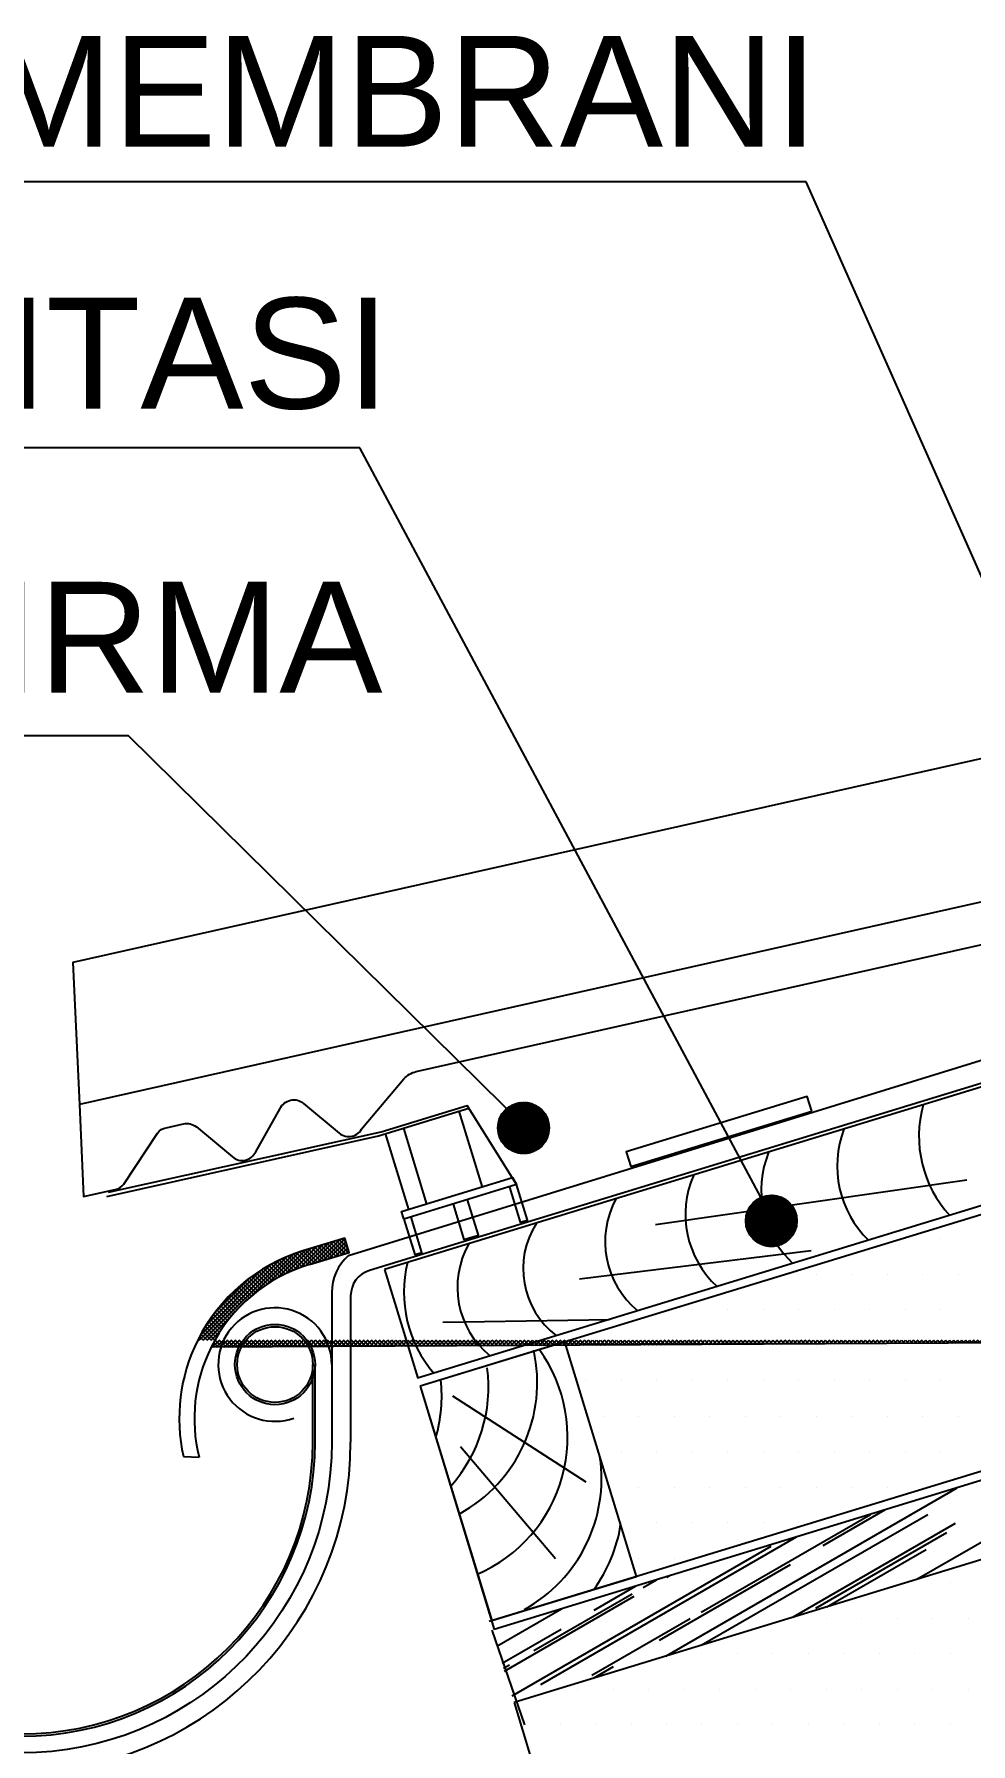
# Model space of a CAD drawing. Extents: x 775040 to 808375, y 4159409 to 4163651.
# Drawn here: x 807550.1 to 807642.9, y 4161168.2 to 4161337.6 of the extents above; entities that cross this region are included whole.
import ezdxf

# ---------------------------------------------------------------- set-up
doc = ezdxf.new("R2010")
doc.units = 0
doc.header["$MEASUREMENT"] = 0
doc.linetypes.add('DUZ', pattern=[500, 500])
doc.layers.get('0').update_dxf_attribs({"linetype": 'DUZ'})
for name, color, linetype in [('3', 3, 'Continuous'), ('tarama', 8, 'Continuous'), ('YAZI', 3, 'Continuous')]:
    doc.layers.add(name, color=color, linetype=linetype)
doc.styles.add('LEVENT', font='arial.ttf', dxfattribs={"height": 10})
pattern_1 = [(44.99999999999999, (805856.3636144777, 4161128.429799469), (-0.01988727878447773, 0.01988727878447772), []), (135, (805856.3636144777, 4161128.429799469), (-0.01988727878447773, -0.01988727878447772), [])]

# ---------------------------------------------------------------- blocks, each defined once
blk = doc.blocks.new('*X994')
at = {"color": 0}
for p, q in [((7162.350373483969, -656.8223181125106), (7239.341171698552, -612.371660038197)), ((7228.668082669679, -636.5470992608214), (7272.890244880133, -611.0154220044685)), ((7203.950517422796, -627.608311388401), (7220.21091505503, -618.220366438301)), ((7171.630782563532, -645.2288885249851), (7216.384863726294, -619.3901077183301)), ((7171.702870933259, -653.9629923770087), (7231.549228728762, -619.4106815937564)), ((7195.934341597232, -646.5547393350569), (7238.902560828445, -621.7470263953174)), ((7129.320408908688, -664.3451716675789), (7196.829490268455, -625.3687853717737)), ((7201.990263384954, -644.2130517991106), (7236.631279536332, -624.2130517991106)), ((7121.679124758794, -667.3712284824283), (7190.208212577382, -627.8059411830468)), ((7204.861725526081, -643.8253829511748), (7231.11910170984, -628.6656797432686)), ((7156.320528525687, -638.7107506546508), (7159.844327424265, -636.6762844119867)), ((7160.649247233574, -652.608311388401), (7195.290263384952, -632.608311388401)), ((7162.60950127142, -636.0035709776865), (7163.245261938698, -635.6365143852935)), ((7119.668707472344, -660.7954498367989), (7153.949247233575, -641.0035709776865)), ((7127.481882579666, -655.3607506546508), (7153.462644693199, -640.3607506546508)), ((7143.372967791947, -644.6849176297341), (7154.317808838361, -638.3659107053494)), ((7117.658290185896, -654.2196711911738), (7134.762435380534, -644.344588358791)), ((7119.038576681068, -658.7343848881659), (7134.712713754103, -649.6849176297341)), ((7142.792136617511, -661.8788885249851), (7168.772898731044, -646.8788885249851)), ((7119.428657647094, -660.0102822373156), (7120.986692051282, -659.1107506546508)), ((7143.220265065041, -662.6709389351049), (7148.524891580591, -659.608311388401))]:
    blk.add_line(p, q, dxfattribs=at)
blk = doc.blocks.new('*X995')
at = {"color": 0}
for p, q in [((7228.125, -637.5), (7228.125, -637.5)), ((7237.5, -637.5), (7237.5, -637.5)), ((7195.3125, -646.875), (7195.3125, -646.875)), ((7204.6875, -646.875), (7204.6875, -646.875)), ((7214.0625, -646.875), (7214.0625, -646.875)), ((7223.4375, -646.875), (7223.4375, -646.875)), ((7232.8125, -646.875), (7232.8125, -646.875)), ((7242.1875, -646.875), (7242.1875, -646.875)), ((7171.875, -656.25), (7171.875, -656.25)), ((7181.25, -656.25), (7181.25, -656.25)), ((7190.625, -656.25), (7190.625, -656.25)), ((7200, -656.25), (7200, -656.25)), ((7209.375, -656.25), (7209.375, -656.25)), ((7218.75, -656.25), (7218.75, -656.25)), ((7228.125, -656.25), (7228.125, -656.25)), ((7237.5, -656.25), (7237.5, -656.25)), ((7139.0625, -665.625), (7139.0625, -665.625)), ((7148.4375, -665.625), (7148.4375, -665.625)), ((7157.8125, -665.625), (7157.8125, -665.625)), ((7167.1875, -665.625), (7167.1875, -665.625)), ((7176.5625, -665.625), (7176.5625, -665.625)), ((7185.9375, -665.625), (7185.9375, -665.625)), ((7195.3125, -665.625), (7195.3125, -665.625)), ((7204.6875, -665.625), (7204.6875, -665.625)), ((7214.0625, -665.625), (7214.0625, -665.625)), ((7223.4375, -665.625), (7223.4375, -665.625)), ((7232.8125, -665.625), (7232.8125, -665.625)), ((7242.1875, -665.625), (7242.1875, -665.625)), ((7125, -675), (7125, -675)), ((7134.375, -675), (7134.375, -675)), ((7143.75, -675), (7143.75, -675)), ((7153.125, -675), (7153.125, -675)), ((7162.5, -675), (7162.5, -675)), ((7171.875, -675), (7171.875, -675)), ((7181.25, -675), (7181.25, -675)), ((7190.625, -675), (7190.625, -675)), ((7200, -675), (7200, -675)), ((7209.375, -675), (7209.375, -675)), ((7218.75, -675), (7218.75, -675)), ((7228.125, -675), (7228.125, -675)), ((7237.5, -675), (7237.5, -675))]:
    blk.add_line(p, q, dxfattribs=at)
blk = doc.blocks.new('*X996')
at = {"color": 0}
for p, q in [((11484.375, -187.5), (11484.375, -187.5)), ((11493.75, -187.5), (11493.75, -187.5)), ((11460.9375, -196.875), (11460.9375, -196.875)), ((11470.3125, -196.875), (11470.3125, -196.875)), ((11479.6875, -196.875), (11479.6875, -196.875)), ((11489.0625, -196.875), (11489.0625, -196.875)), ((11498.4375, -196.875), (11498.4375, -196.875)), ((11428.125, -206.25), (11428.125, -206.25)), ((11437.5, -206.25), (11437.5, -206.25)), ((11446.875, -206.25), (11446.875, -206.25)), ((11456.25, -206.25), (11456.25, -206.25)), ((11465.625, -206.25), (11465.625, -206.25)), ((11475, -206.25), (11475, -206.25)), ((11484.375, -206.25), (11484.375, -206.25)), ((11493.75, -206.25), (11493.75, -206.25)), ((11395.3125, -215.625), (11395.3125, -215.625)), ((11404.6875, -215.625), (11404.6875, -215.625)), ((11414.0625, -215.625), (11414.0625, -215.625)), ((11423.4375, -215.625), (11423.4375, -215.625)), ((11432.8125, -215.625), (11432.8125, -215.625)), ((11442.1875, -215.625), (11442.1875, -215.625)), ((11451.5625, -215.625), (11451.5625, -215.625)), ((11460.9375, -215.625), (11460.9375, -215.625)), ((11470.3125, -215.625), (11470.3125, -215.625)), ((11479.6875, -215.625), (11479.6875, -215.625)), ((11489.0625, -215.625), (11489.0625, -215.625)), ((11498.4375, -215.625), (11498.4375, -215.625)), ((11400, -225), (11400, -225)), ((11409.375, -225), (11409.375, -225)), ((11418.75, -225), (11418.75, -225)), ((11428.125, -225), (11428.125, -225)), ((11437.5, -225), (11437.5, -225)), ((11446.875, -225), (11446.875, -225)), ((11456.25, -225), (11456.25, -225)), ((11465.625, -225), (11465.625, -225)), ((11475, -225), (11475, -225)), ((11484.375, -225), (11484.375, -225)), ((11493.75, -225), (11493.75, -225)), ((11404.6875, -234.375), (11404.6875, -234.375)), ((11414.0625, -234.375), (11414.0625, -234.375)), ((11423.4375, -234.375), (11423.4375, -234.375)), ((11432.8125, -234.375), (11432.8125, -234.375)), ((11442.1875, -234.375), (11442.1875, -234.375)), ((11451.5625, -234.375), (11451.5625, -234.375)), ((11460.9375, -234.375), (11460.9375, -234.375)), ((11470.3125, -234.375), (11470.3125, -234.375)), ((11479.6875, -234.375), (11479.6875, -234.375)), ((11489.0625, -234.375), (11489.0625, -234.375)), ((11498.4375, -234.375), (11498.4375, -234.375)), ((11409.375, -243.75), (11409.375, -243.75)), ((11418.75, -243.75), (11418.75, -243.75)), ((11428.125, -243.75), (11428.125, -243.75)), ((11437.5, -243.75), (11437.5, -243.75)), ((11446.875, -243.75), (11446.875, -243.75)), ((11456.25, -243.75), (11456.25, -243.75)), ((11465.625, -243.75), (11465.625, -243.75)), ((11475, -243.75), (11475, -243.75)), ((11484.375, -243.75), (11484.375, -243.75)), ((11493.75, -243.75), (11493.75, -243.75)), ((11414.0625, -253.125), (11414.0625, -253.125)), ((11423.4375, -253.125), (11423.4375, -253.125)), ((11432.8125, -253.125), (11432.8125, -253.125)), ((11442.1875, -253.125), (11442.1875, -253.125)), ((11451.5625, -253.125), (11451.5625, -253.125)), ((11460.9375, -253.125), (11460.9375, -253.125)), ((11470.3125, -253.125), (11470.3125, -253.125)), ((11479.6875, -253.125), (11479.6875, -253.125)), ((11489.0625, -253.125), (11489.0625, -253.125)), ((11409.375, -262.5), (11409.375, -262.5)), ((11418.75, -262.5), (11418.75, -262.5)), ((11428.125, -262.5), (11428.125, -262.5)), ((11437.5, -262.5), (11437.5, -262.5)), ((11446.875, -262.5), (11446.875, -262.5)), ((11456.25, -262.5), (11456.25, -262.5)), ((11414.0625, -271.875), (11414.0625, -271.875)), ((11423.4375, -271.875), (11423.4375, -271.875))]:
    blk.add_line(p, q, dxfattribs=at)

msp = doc.modelspace()

# ---------------------------------------------------------------- hatches: boundary and pattern name
at = {"layer": '3'}
h = msp.add_hatch(dxfattribs=at)
h.set_pattern_fill('ANSI37', color=256, scale=0.224998875005625, style=0)
h.set_pattern_definition(pattern_1)
edge = h.paths.add_edge_path()
edge.add_arc((807598.6195231457, 4161229.214321615), 2.539116027443265, 0, 360)
h = msp.add_hatch(dxfattribs=at)
h.set_pattern_fill('ANSI37', color=256, scale=0.224998875005625, style=0)
h.set_pattern_definition(pattern_1)
edge = h.paths.add_edge_path()
edge.add_arc((807623.1771282633, 4161220.010984482), 2.539116027443265, 0, 360)
at = {"layer": 'tarama'}
h = msp.add_hatch(dxfattribs=at)
h.set_pattern_fill('ANSI37', color=256, scale=2.24998875005625, style=0)
h.set_pattern_definition([(44.99999999999999, (805856.3636144777, 4161128.429799469), (-0.1988727878447773, 0.1988727878447772), []), (135, (805856.3636144777, 4161128.429799469), (-0.1988727878447773, -0.1988727878447772), [])])
edge = h.paths.add_edge_path()
edge.add_line((807577.4087238391, 4161215.689253407), (807581.3322904487, 4161216.873095738))
edge.add_line((807581.3322904487, 4161216.873095738), (807580.8937350889, 4161218.307545694))
edge.add_line((807580.8937350889, 4161218.307545694), (807576.7345864852, 4161217.035966353))
edge.add_arc((807581.9058079113, 4161200.408768917), 17.41278914035344, 107.276206017741, 153.4603171245689)
edge.add_arc((807581.982466223, 4161200.348085599), 16.00845242613766, 106.6011717648586, 153.5238158509339)
edge.add_line((807689.4246002919, 4161208.188587319), (807567.6529842396, 4161207.485066416))

# ---------------------------------------------------------------- linework, layer by layer
at = {"layer": '3'}
for p, q in [((807626.6154556652, 4161322.936406078), (807452.135914125, 4161322.936406078)), ((807674.6131908377, 4161214.946903067), (807626.6154556652, 4161322.936406078)), ((807582.3873244603, 4161296.609581606), (807460.3861610075, 4161296.609581606)), ((807623.4215726634, 4161219.943004521), (807582.3873244603, 4161296.609581606)), ((807893.9874169608, 4161270.72971666), (807595.7177883466, 4161179.539539846)), ((807559.4844893296, 4161268.053139793), (807398.2585967858, 4161268.053139793)), ((807598.9453274091, 4161229.168854268), (807559.4844893296, 4161268.053139793)), ((807902.4989292999, 4161265.489298167), (807597.6740757306, 4161172.294987964)), ((807647.5912012835, 4161234.372952657), (807584.8339907904, 4161215.18614793)), ((807584.2368623097, 4161228.434467243), (807593.202174582, 4161231.175438272)), ((807584.5218322654, 4161228.835297273), (807593.0375915547, 4161231.438826161)), ((807594.5438944479, 4161223.350861805), (807592.2414787789, 4161230.881724091)), ((807597.9339362462, 4161223.603036689), (807593.0375915547, 4161231.438826161)), ((807557.3128057201, 4161222.417246224), (807584.2368623097, 4161228.434467243)), ((807557.4796194513, 4161222.841202619), (807584.5218322654, 4161228.835297273)), ((807587.2565029641, 4161221.122882636), (807584.9540872951, 4161228.653744938)), ((807589.0495654126, 4161221.671076836), (807586.7471497436, 4161229.201939138)), ((807650.8803665121, 4161223.614577951), (807588.123156019, 4161204.427773209)), ((807651.1250766297, 4161222.814167218), (807588.3743641456, 4161203.629349129)), ((807584.8339907904, 4161215.18614793), (807588.1286462029, 4161204.429451721)), ((807590.6099686106, 4161209.971942948), (807607.1225175341, 4161210.240276234)), ((807689.4246002919, 4161208.188587319), (807567.6529842396, 4161207.485066416)), ((807681.568585821, 4161206.660835939), (807595.2118459125, 4161180.336253377)), ((807577.7359711905, 4161198.088728609), (807577.7359711905, 4161205.776190164)), ((807577.960970052, 4161198.088728609), (807577.960970052, 4161205.776190164)), ((807588.3743641456, 4161203.629349129), (807595.7124877353, 4161179.537919285)), ((807564.9052966614, 4161196.657641487), (807566.4575360795, 4161196.606780695)), ((807595.4812989016, 4161179.467237772), (807598.7215182264, 4161170.081398251)), ((807597.6740757306, 4161172.294987964), (807613.318502285, 4161121.124374362))]:
    msp.add_line(p, q, dxfattribs=at)
at = {"layer": '3', "elevation": -8.203945300877535e-10}
for points in [[(807667.3347688694, 4161271.050507279), (807553.9516354878, 4161245.617014559), (807554.6013160427, 4161231.543027999)], [(807627.1730618556, 4161230.893927636), (807626.7345064958, 4161232.328377606), (807608.803881981, 4161226.846435549), (807609.2424373408, 4161225.411985593), (807627.1730618556, 4161230.893927636)], [(807586.753317066, 4161220.203400301), (807586.5301053007, 4161220.933493065), (807597.5133060296, 4161224.291394504), (807597.9289759477, 4161223.61097485), (807586.7558801849, 4161220.195016669)], [(807597.223044463, 4161223.363044055), (807598.2918645521, 4161219.867091091), (807599.0090895076, 4161220.086368771), (807597.9289759477, 4161223.61097485)], [(807591.6340723415, 4161221.658908369), (807592.7041742583, 4161218.15876274), (807594.1386241992, 4161218.5973181), (807593.0704576154, 4161222.09687716)], [(807586.762489744, 4161220.173512192), (807587.8337089499, 4161216.669712054), (807588.5509339352, 4161216.888989734), (807587.481488653, 4161220.392742442)], [(807588.3743641456, 4161203.629349129), (807595.4613680919, 4161180.412316533), (807609.809450068, 4161184.78611839), (807602.7188637634, 4161208.014902772), (807588.3743641456, 4161203.629349129)]]:
    msp.add_lwpolyline(points, dxfattribs=at)
for points in [[(807668.0603425284, 4161256.993544655), (807554.6013160427, 4161231.543027999), (807555.0227304478, 4161222.413955646), (807558.1621398111, 4161223.118171023, 0.1722530851707485), (807559.0115845581, 4161223.652886422), (807562.3424606998, 4161228.707823114, -0.1722530851707479), (807563.1919054468, 4161229.242538529), (807564.9063904365, 4161229.627122553, -0.2328517572851888), (807566.1946287532, 4161229.316114472), (807569.7643459816, 4161226.3431616, 0.4924014974505171), (807572.0845495244, 4161226.863617139), (807574.4910916467, 4161231.133603962, -0.4924014974505171), (807576.8112952192, 4161231.654059516)], [(807576.8112952192, 4161231.654059516), (807580.3325086017, 4161228.71375482, 0.4924014974505171), (807582.6527121742, 4161229.234210359), (807586.7657913049, 4161234.06720032, -0.1626713731265021), (807587.9867968936, 4161234.804394798), (807668.0603425284, 4161252.766060518, -0.1866342932549246)], [(807581.2870712657, 4161216.583674164), (807644.7345831473, 4161236.169257568), (807645.11672888, 4161233.98782477), (807583.3434674223, 4161215.101843448, 0.3297505471403174), (807581.4859524448, 4161212.591556014), (807581.4859524448, 4161198.088728609)], [(807577.4087238391, 4161215.689253407), (807581.3322904487, 4161216.873095738), (807580.8937350889, 4161218.307545694), (807576.7345864852, 4161217.035966353, 0.2042890249781008), (807566.3278894802, 4161208.189108433)], [(807577.4087238391, 4161215.689253407, 0.2076481920991919), (807567.6529842396, 4161207.485066416, 0.2076481920984501)], [(807579.6109618028, 4161212.905000152), (807579.6109618028, 4161205.776190164), (807579.6109636803, 4161198.088733988, -0.9515045262665787), (807518.1881833454, 4161195.03408763), (807516.3044349034, 4161195.034061642, 0.954233594797265), (807581.4859543224, 4161198.088734316, 0.954233594797265)]]:
    msp.add_lwpolyline(points, format="xyb", dxfattribs=at)
at = {"layer": '3'}
for centre, radius in [((807598.6195231457, 4161229.214321615), 2.539116027443265), ((807623.1771282633, 4161220.010984482), 2.539116027443265), ((807573.9859899362, 4161205.776190164), 3.974980122734262), ((807573.9859899362, 4161205.776190164), 3.749981247862511)]:
    msp.add_circle(centre, radius, dxfattribs=at)
for centre, radius, start, end in [((807584.4859374245, 4161212.905000152), 4.874975622221264, 131.0092570097208, 180.0000085377365), ((807573.9859899362, 4161205.776190164), 5.624971871793768, 0, 289.4712375832275), ((807581.8973226924, 4161200.414883824), 17.40246588431026, 153.465845629702, 192.4685036442743), ((807581.8973226924, 4161200.414883824), 15.90247338516532, 153.6024836794292, 193.8550311955294), ((807548.8236176451, 4161198.088728609), 29.13735429589171, 180.0000085377365, 8.537736462515519e-06), ((807548.8236176451, 4161198.088728609), 28.91235542101997, 180.0000085377365, 8.537736462515519e-06)]:
    msp.add_arc(centre, radius, start, end, dxfattribs=at)
at = {"layer": 'tarama'}
for p, q in [((807642.5641150554, 4161224.059203895), (807611.6869718512, 4161219.631783517)), ((807604.1690590163, 4161214.265207918), (807627.1255434533, 4161217.082658621)), ((807591.5899109324, 4161202.670940982), (807604.7861998458, 4161194.161701353)), ((807592.3699108143, 4161197.65536304), (807601.7725373288, 4161186.572024556))]:
    msp.add_line(p, q, dxfattribs=at)
for centre, radius, start, end in [((807649.4126538415, 4161228.405230107), 11.61027895386835, 164.4923463046738, 222.5661090039276), ((807639.9347524722, 4161225.447579192), 10.24124516670006, 159.0588246102932, 225.9235338728265), ((807632.1940687676, 4161223.062241705), 10.01804588585823, 157.9245733026479, 226.513288975993), ((807624.3511479576, 4161220.65116209), 9.691828948039593, 156.2418314535392, 227.5239334031234), ((807615.5929184635, 4161217.958294438), 8.889797435885855, 151.4873654845995, 230.5101447247177), ((807606.88122467, 4161215.283761846), 8.310449510209493, 147.144917352931, 233.1069816830312), ((807600.8093871255, 4161213.431501554), 8.750288972464183, 150.4857429795554, 231.0641035470211), ((807599.1462324341, 4161212.945232453), 12.38626276557757, 166.2796818813258, 220.4164982259487), ((807585.1498925169, 4161203.986028614), 14.82424054187164, 298.5710013194201, 12.49877155262822), ((807588.161519595, 4161198.608077409), 14.82424054187164, 293.4413261336936, 35.64612154543612), ((807580.3176193913, 4161203.562906193), 14.82424054187164, 318.3819014311363, 7.369896989242265), ((807575.683609583, 4161202.670934858), 14.82424054187164, 343.885124263945, 6.136663277157339), ((807591.52464179, 4161194.482073518), 14.82424054187164, 298.9200605446717, 8.371946403886756), ((807593.5986984451, 4161192.211869286), 14.82424054187164, 324.0123893609479, 351.0861637209487)]:
    msp.add_arc(centre, radius, start, end, dxfattribs=at)

# ---------------------------------------------------------------- block references
at = {"layer": 'tarama', "xscale": 0.3749981224536896, "yscale": 0.3749981224536896, "zscale": 0.3749981224536896}
for name, p in [('*X996', (803329.8079627235, 4161288.554653766)), ('*X994', (804926.8598775347, 4161423.205132635)), ('*X995', (804926.8598775347, 4161423.205132635))]:
    msp.add_blockref(name, p, dxfattribs=at)

# ---------------------------------------------------------------- texts
at = {"layer": 'YAZI', "style": 'LEVENT'}
for s, p in [('SU YALITIM MEMBRANI', (807455.7090198179, 4161326.433868976)), ('SACAK TAHTASI', (807464.3844369729, 4161300.483965727)), ('SACAK HAVALANDIRMA', (807407.4308523019, 4161272.345233204))]:
    msp.add_text(s, height=10.976, dxfattribs=at).set_placement(p)

doc.saveas('drawing.dxf')
